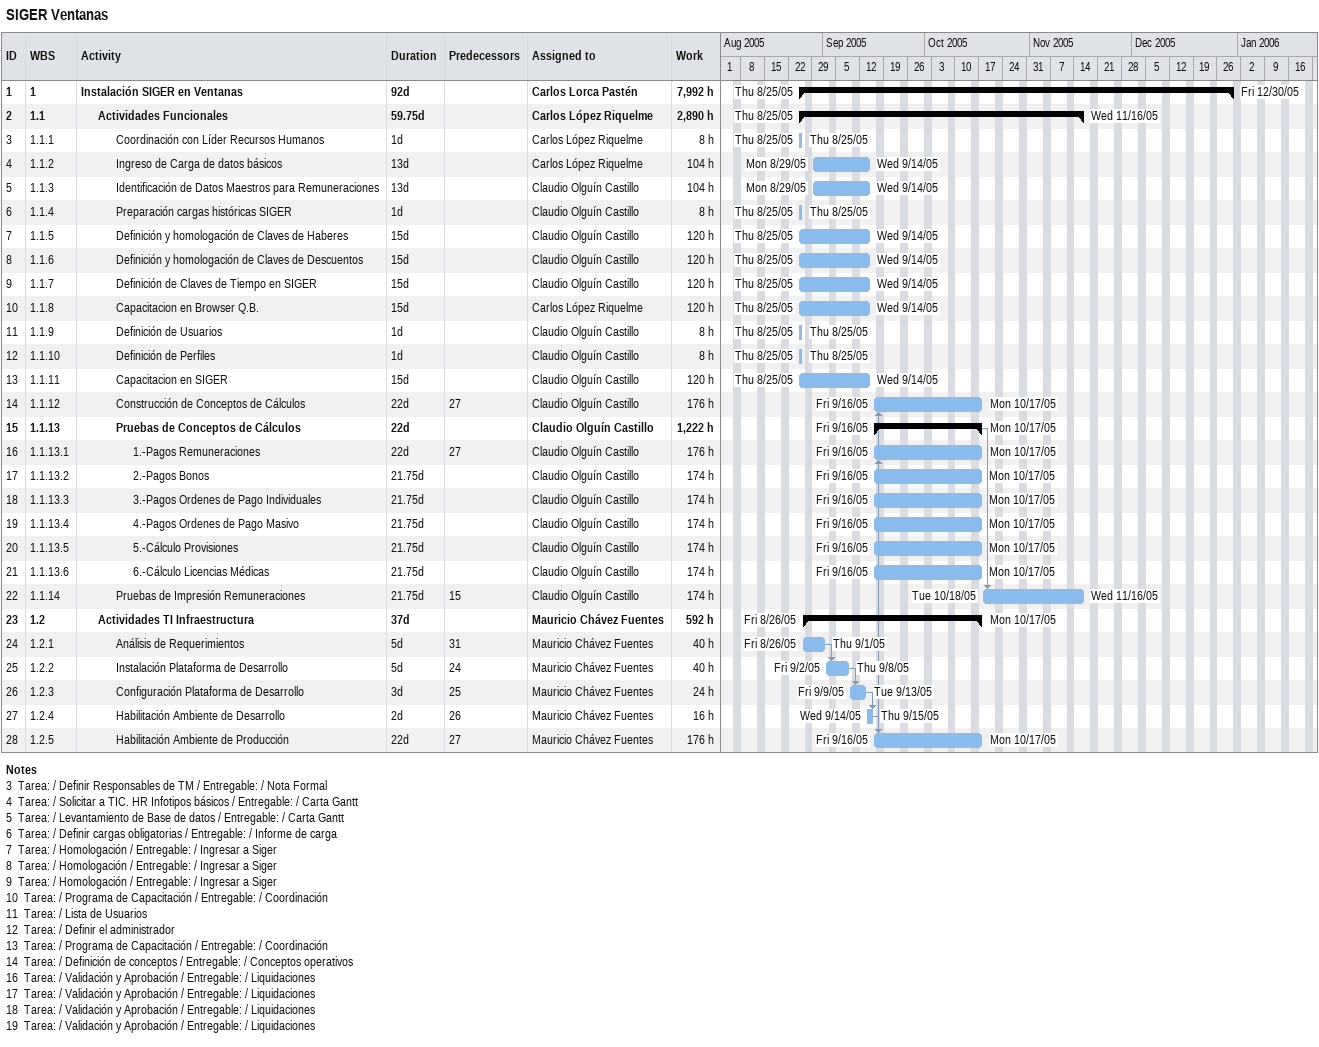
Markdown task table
SIGER Ventanas

| ID | WBS | Task | Duration | Start | Finish | Predecessors | Resources | Work (h) |
|---|---|---|---|---|---|---|---|---|
| 1 | 1 | **Instalación SIGER en Ventanas** | 92d | 2005-08-25 | 2005-12-30 |  | Carlos Lorca Pastén | 7992 |
| 2 | 1.1 | **Actividades Funcionales** | 59.75d | 2005-08-25 | 2005-11-16 |  | Carlos López Riquelme | 2890 |
| 3 | 1.1.1 | Coordinación con Líder Recursos Humanos | 1d | 2005-08-25 | 2005-08-25 |  | Carlos López Riquelme | 8 |
| 4 | 1.1.2 | Ingreso de Carga de datos básicos | 13d | 2005-08-29 | 2005-09-14 |  | Carlos López Riquelme | 104 |
| 5 | 1.1.3 | Identificación de Datos Maestros para Remuneraciones | 13d | 2005-08-29 | 2005-09-14 |  | Claudio Olguín Castillo | 104 |
| 6 | 1.1.4 | Preparación cargas históricas SIGER | 1d | 2005-08-25 | 2005-08-25 |  | Claudio Olguín Castillo | 8 |
| 7 | 1.1.5 | Definición y homologación de Claves de Haberes | 15d | 2005-08-25 | 2005-09-14 |  | Claudio Olguín Castillo | 120 |
| 8 | 1.1.6 | Definición y homologación de Claves de Descuentos | 15d | 2005-08-25 | 2005-09-14 |  | Claudio Olguín Castillo | 120 |
| 9 | 1.1.7 | Definición de Claves de Tiempo en SIGER | 15d | 2005-08-25 | 2005-09-14 |  | Claudio Olguín Castillo | 120 |
| 10 | 1.1.8 | Capacitacion en Browser Q.B. | 15d | 2005-08-25 | 2005-09-14 |  | Carlos López Riquelme | 120 |
| 11 | 1.1.9 | Definición de Usuarios | 1d | 2005-08-25 | 2005-08-25 |  | Claudio Olguín Castillo | 8 |
| 12 | 1.1.10 | Definición de Perfiles | 1d | 2005-08-25 | 2005-08-25 |  | Claudio Olguín Castillo | 8 |
| 13 | 1.1.11 | Capacitacion en SIGER | 15d | 2005-08-25 | 2005-09-14 |  | Claudio Olguín Castillo | 120 |
| 14 | 1.1.12 | Construcción de Conceptos de Cálculos | 22d | 2005-09-16 | 2005-10-17 | 27 | Claudio Olguín Castillo | 176 |
| 15 | 1.1.13 | **Pruebas de Conceptos de Cálculos** | 22d | 2005-09-16 | 2005-10-17 |  | Claudio Olguín Castillo | 1222 |
| 16 | 1.1.13.1 | 1.-Pagos Remuneraciones | 22d | 2005-09-16 | 2005-10-17 | 27 | Claudio Olguín Castillo | 176 |
| 17 | 1.1.13.2 | 2.-Pagos Bonos | 21.75d | 2005-09-16 | 2005-10-17 |  | Claudio Olguín Castillo | 174 |
| 18 | 1.1.13.3 | 3.-Pagos Ordenes de Pago Individuales | 21.75d | 2005-09-16 | 2005-10-17 |  | Claudio Olguín Castillo | 174 |
| 19 | 1.1.13.4 | 4.-Pagos Ordenes de Pago Masivo | 21.75d | 2005-09-16 | 2005-10-17 |  | Claudio Olguín Castillo | 174 |
| 20 | 1.1.13.5 | 5.-Cálculo Provisiones | 21.75d | 2005-09-16 | 2005-10-17 |  | Claudio Olguín Castillo | 174 |
| 21 | 1.1.13.6 | 6.-Cálculo Licencias Médicas | 21.75d | 2005-09-16 | 2005-10-17 |  | Claudio Olguín Castillo | 174 |
| 22 | 1.1.14 | Pruebas de Impresión Remuneraciones | 21.75d | 2005-10-18 | 2005-11-16 | 15 | Claudio Olguín Castillo | 174 |
| 23 | 1.2 | **Actividades TI Infraestructura** | 37d | 2005-08-26 | 2005-10-17 |  | Mauricio Chávez Fuentes | 592 |
| 24 | 1.2.1 | Análisis de Requerimientos | 5d | 2005-08-26 | 2005-09-01 | 31 | Mauricio Chávez Fuentes | 40 |
| 25 | 1.2.2 | Instalación Plataforma de Desarrollo | 5d | 2005-09-02 | 2005-09-08 | 24 | Mauricio Chávez Fuentes | 40 |
| 26 | 1.2.3 | Configuración Plataforma de Desarrollo | 3d | 2005-09-09 | 2005-09-13 | 25 | Mauricio Chávez Fuentes | 24 |
| 27 | 1.2.4 | Habilitación Ambiente de Desarrollo | 2d | 2005-09-14 | 2005-09-15 | 26 | Mauricio Chávez Fuentes | 16 |
| 28 | 1.2.5 | Habilitación Ambiente de Producción | 22d | 2005-09-16 | 2005-10-17 | 27 | Mauricio Chávez Fuentes | 176 |

Notes
- 3: Tarea: / Definir Responsables de TM / Entregable: / Nota Formal
- 4: Tarea: / Solicitar a TIC. HR Infotipos básicos / Entregable: / Carta Gantt
- 5: Tarea: / Levantamiento de Base de datos / Entregable: / Carta Gantt
- 6: Tarea: / Definir cargas obligatorias / Entregable: / Informe de carga
- 7: Tarea: / Homologación / Entregable: / Ingresar a Siger
- 8: Tarea: / Homologación / Entregable: / Ingresar a Siger
- 9: Tarea: / Homologación / Entregable: / Ingresar a Siger
- 10: Tarea: / Programa de Capacitación / Entregable: / Coordinación
- 11: Tarea: / Lista de Usuarios
- 12: Tarea: / Definir el administrador
- 13: Tarea: / Programa de Capacitación / Entregable: / Coordinación
- 14: Tarea: / Definición de conceptos / Entregable: / Conceptos operativos
- 16: Tarea: / Validación y Aprobación / Entregable: / Liquidaciones
- 17: Tarea: / Validación y Aprobación / Entregable: / Liquidaciones
- 18: Tarea: / Validación y Aprobación / Entregable: / Liquidaciones
- 19: Tarea: / Validación y Aprobación / Entregable: / Liquidaciones
